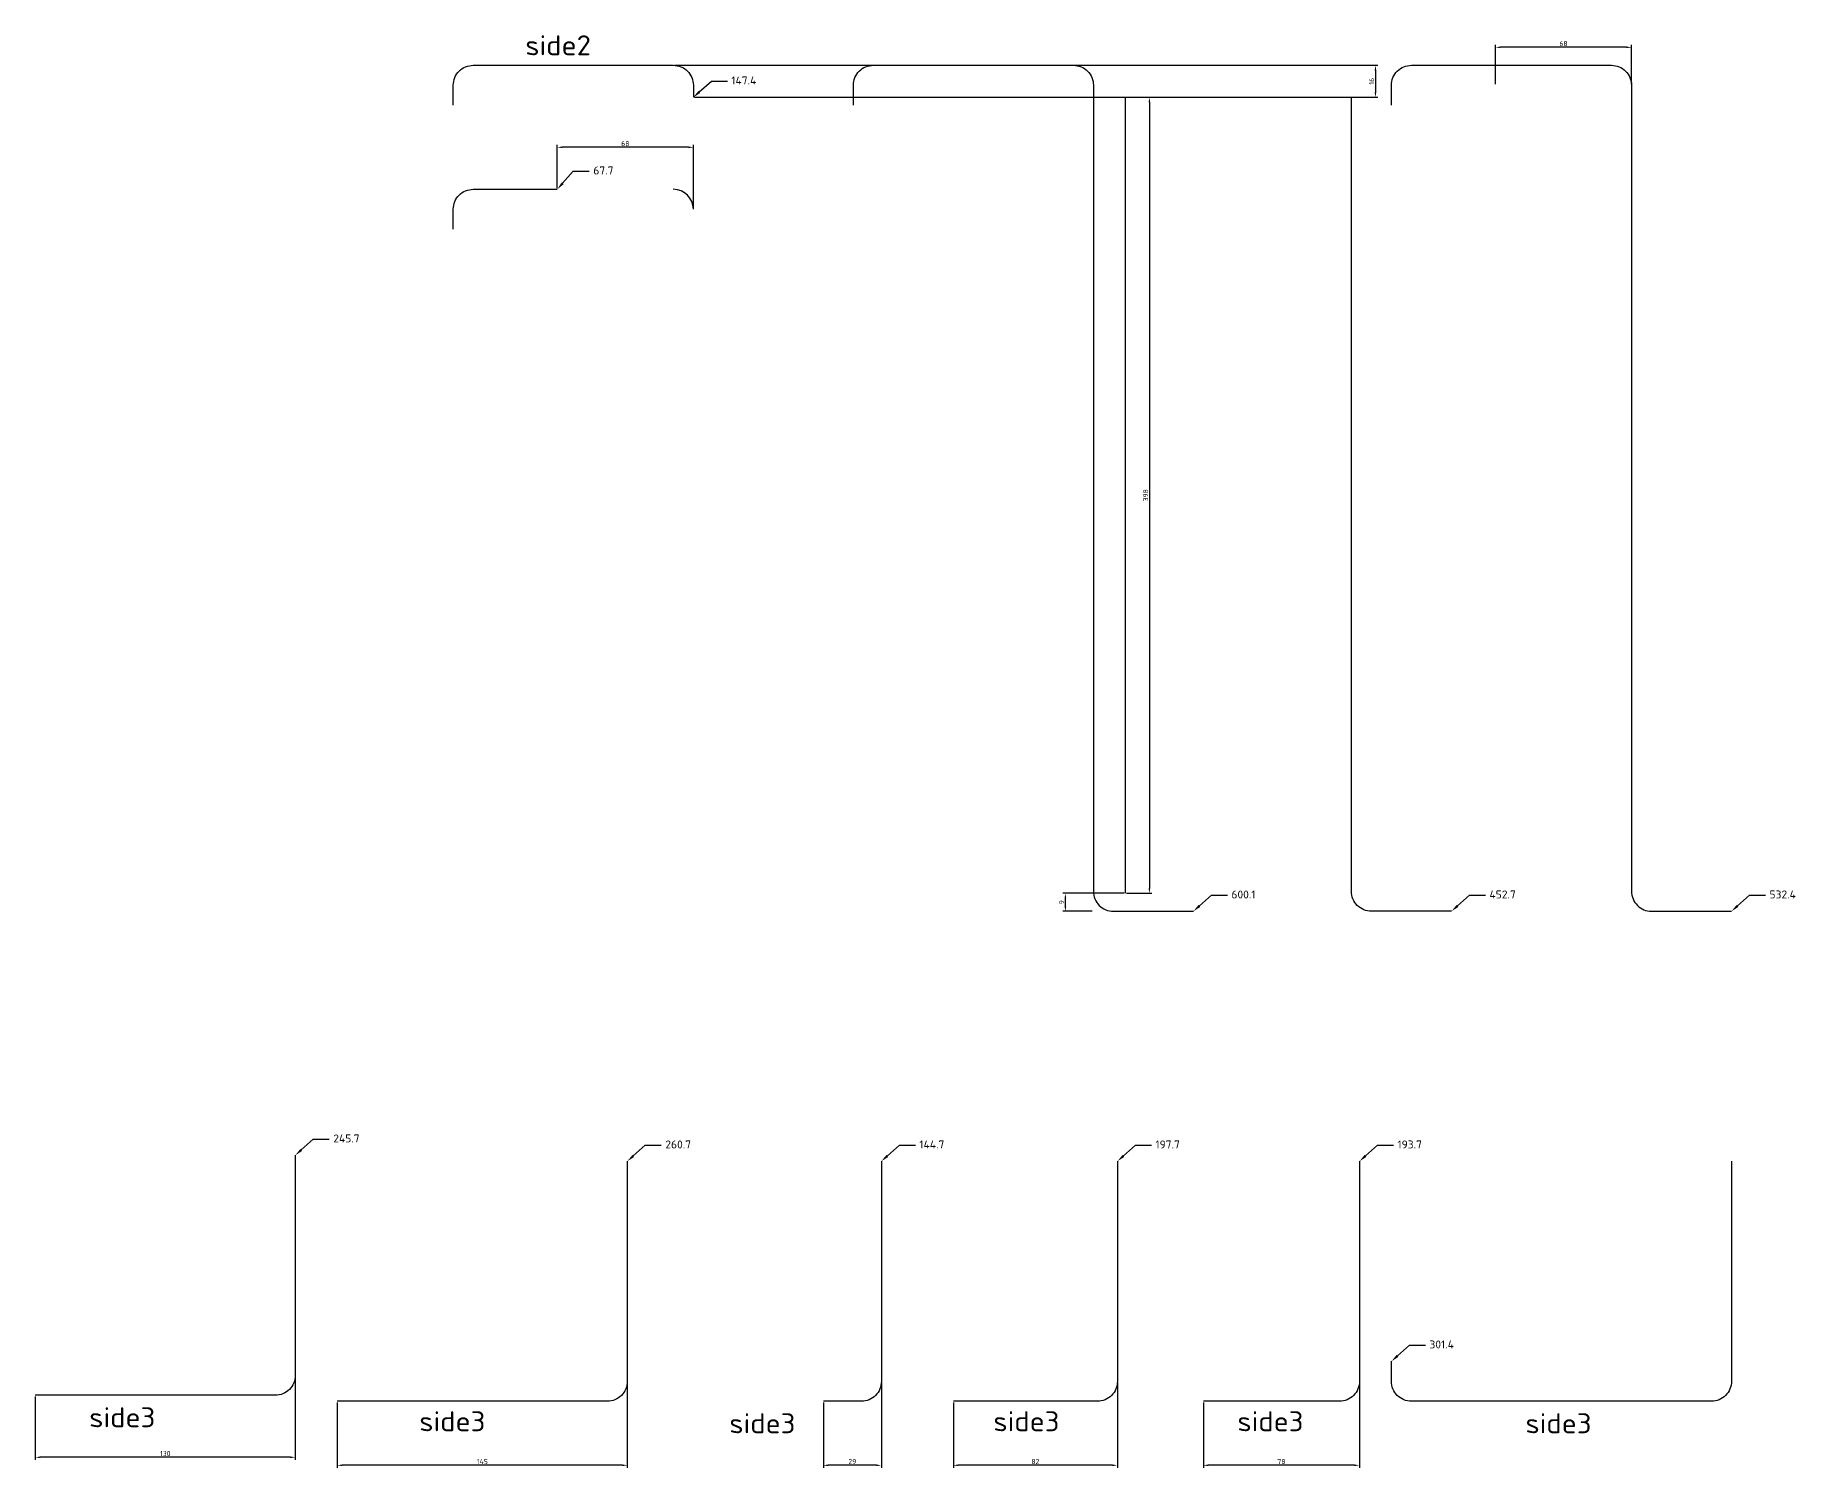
# Model space of a CAD drawing. Header units: millimetres. Extents: x -1678 to 2274, y -442 to 957.
# Drawn here: x -1678 to -797, y -278 to 438 of the extents above; entities that cross this region are included whole.
import ezdxf
from ezdxf import colors
from ezdxf.entities.mleader import LeaderData, LeaderLine
from ezdxf.math import Vec2, Vec3

# ---------------------------------------------------------------- set-up
doc = ezdxf.new("R2010")
doc.units = ezdxf.units.MM
doc.layers.add('Dimensions', color=30, linetype='Continuous')
doc.styles.get("Standard").update_dxf_attribs({"font": 'txt.shx'})
doc.dimstyles.new('ISO-25', dxfattribs={"dimtxt": 2.5, "dimasz": 2.5, "dimexe": 1.25, "dimexo": 0.625, "dimtad": 1, "dimtxsty": 'Standard', "dimcen": 2.5, "dimadec": 0, "dimazin": 0, "dimtfac": 1, "dimtmove": 0, "dimatfit": 3, "dimfxl": 1, "dimarcsym": 0})

# ---------------------------------------------------------------- blocks, each defined once
blk = doc.blocks.new('*D6')
at = {"layer": 'Defpoints', "color": 0}
for p in [(-1358.65, 423), (-1348.65, 407), (-1007.65, 407)]:
    blk.add_point(p, dxfattribs=at)
at = {"layer": 'Dimensions', "color": 0, "lineweight": -2}
for p, q in [((-1358.03, 423), (-1006.4, 423)), ((-1007.65, 420.5), (-1007.65, 409.5)), ((-1348.03, 407), (-1006.4, 407))]:
    blk.add_line(p, q, dxfattribs=at)
at = {"layer": 'Dimensions', "color": 0}
for points in [[(-1008.07, 420.5), (-1007.24, 420.5), (-1007.65, 423)], [(-1008.07, 409.5), (-1007.24, 409.5), (-1007.65, 407)]]:
    blk.add_solid(points, dxfattribs=at)
at = {"layer": 'Dimensions', "color": 0, "insert": (-1009.53, 415), "char_height": 2.5, "attachment_point": 5, "rotation": 90}
blk.add_mtext('16', dxfattribs=at)
blk = doc.blocks.new('*D7')
at = {"layer": 'Defpoints', "color": 0}
for p in [(-1162.65, 9), (-1132.65, 9), (-1148.65, 0)]:
    blk.add_point(p, dxfattribs=at)
at = {"layer": 'Dimensions', "color": 0, "lineweight": -2}
for p, q in [((-1133.28, 9), (-1163.9, 9)), ((-1149.28, 0), (-1163.9, 0)), ((-1162.65, 2.5), (-1162.65, 6.5))]:
    blk.add_line(p, q, dxfattribs=at)
at = {"layer": 'Dimensions', "color": 0}
for points in [[(-1163.07, 6.5), (-1162.24, 6.5), (-1162.65, 9)], [(-1163.07, 2.5), (-1162.24, 2.5), (-1162.65, 0)]]:
    blk.add_solid(points, dxfattribs=at)
at = {"layer": 'Dimensions', "color": 0, "insert": (-1164.53, 4.5), "char_height": 2.5, "attachment_point": 5, "rotation": 90}
blk.add_mtext('9', dxfattribs=at)
blk = doc.blocks.new('*D8')
at = {"layer": 'Defpoints', "color": 0}
for p in [(-1416.65, 382), (-1416.65, 361), (-1348.65, 351)]:
    blk.add_point(p, dxfattribs=at)
at = {"layer": 'Dimensions', "color": 0, "lineweight": -2}
for p, q in [((-1416.65, 361.62), (-1416.65, 383.25)), ((-1351.15, 382), (-1414.15, 382)), ((-1348.65, 351.62), (-1348.65, 383.25))]:
    blk.add_line(p, q, dxfattribs=at)
at = {"layer": 'Dimensions', "color": 0}
for points in [[(-1414.15, 382.42), (-1414.15, 381.58), (-1416.65, 382)], [(-1351.15, 382.42), (-1351.15, 381.58), (-1348.65, 382)]]:
    blk.add_solid(points, dxfattribs=at)
at = {"layer": 'Dimensions', "color": 0, "insert": (-1382.65, 383.88), "char_height": 2.5, "attachment_point": 5}
blk.add_mtext('68', dxfattribs=at)
blk = doc.blocks.new('*D9')
at = {"layer": 'Defpoints', "color": 0}
for p in [(-1132.65, 407), (-1132.65, 9), (-1120.65, 9)]:
    blk.add_point(p, dxfattribs=at)
at = {"layer": 'Dimensions', "color": 0, "lineweight": -2}
for p, q in [((-1132.03, 407), (-1119.4, 407)), ((-1120.65, 404.5), (-1120.65, 11.5)), ((-1132.03, 9), (-1119.4, 9))]:
    blk.add_line(p, q, dxfattribs=at)
at = {"layer": 'Dimensions', "color": 0}
for points in [[(-1121.07, 404.5), (-1120.24, 404.5), (-1120.65, 407)], [(-1121.07, 11.5), (-1120.24, 11.5), (-1120.65, 9)]]:
    blk.add_solid(points, dxfattribs=at)
at = {"layer": 'Dimensions', "color": 0, "insert": (-1122.53, 208), "char_height": 2.5, "attachment_point": 5, "rotation": 90}
blk.add_mtext('398', dxfattribs=at)
blk = doc.blocks.new('*D11')
at = {"layer": 'Defpoints', "color": 0}
for p in [(-947.65, 432), (-947.65, 413), (-879.65, 413)]:
    blk.add_point(p, dxfattribs=at)
at = {"layer": 'Dimensions', "color": 0, "lineweight": -2}
for p, q in [((-947.65, 413.62), (-947.65, 433.25)), ((-882.15, 432), (-945.15, 432)), ((-879.65, 413.62), (-879.65, 433.25))]:
    blk.add_line(p, q, dxfattribs=at)
at = {"layer": 'Dimensions', "color": 0}
for points in [[(-945.15, 432.42), (-945.15, 431.58), (-947.65, 432)], [(-882.15, 432.42), (-882.15, 431.58), (-879.65, 432)]]:
    blk.add_solid(points, dxfattribs=at)
at = {"layer": 'Dimensions', "color": 0, "insert": (-913.65, 433.88), "char_height": 2.5, "attachment_point": 5}
blk.add_mtext('68', dxfattribs=at)
blk = doc.blocks.new('*D12')
at = {"layer": 'Defpoints', "color": 0}
for p in [(-1547.65, -232), (-1677.65, -242), (-1677.65, -273)]:
    blk.add_point(p, dxfattribs=at)
at = {"layer": 'Dimensions', "color": 0, "lineweight": -2}
for p, q in [((-1547.65, -232.62), (-1547.65, -274.25)), ((-1677.65, -242.62), (-1677.65, -274.25)), ((-1550.15, -273), (-1675.15, -273))]:
    blk.add_line(p, q, dxfattribs=at)
at = {"layer": 'Dimensions', "color": 0}
for points in [[(-1675.15, -272.58), (-1675.15, -273.42), (-1677.65, -273)], [(-1550.15, -272.58), (-1550.15, -273.42), (-1547.65, -273)]]:
    blk.add_solid(points, dxfattribs=at)
at = {"layer": 'Dimensions', "color": 0, "insert": (-1612.65, -271.12), "char_height": 2.5, "attachment_point": 5}
blk.add_mtext('130', dxfattribs=at)
blk = doc.blocks.new('*D13')
at = {"layer": 'Defpoints', "color": 0}
for p in [(-1015.65, -235), (-1093.65, -245), (-1093.65, -277)]:
    blk.add_point(p, dxfattribs=at)
at = {"layer": 'Dimensions', "color": 0, "lineweight": -2}
for p, q in [((-1015.65, -235.62), (-1015.65, -278.25)), ((-1093.65, -245.62), (-1093.65, -278.25)), ((-1018.15, -277), (-1091.15, -277))]:
    blk.add_line(p, q, dxfattribs=at)
at = {"layer": 'Dimensions', "color": 0}
for points in [[(-1091.15, -276.58), (-1091.15, -277.42), (-1093.65, -277)], [(-1018.15, -276.58), (-1018.15, -277.42), (-1015.65, -277)]]:
    blk.add_solid(points, dxfattribs=at)
at = {"layer": 'Dimensions', "color": 0, "insert": (-1054.65, -275.12), "char_height": 2.5, "attachment_point": 5}
blk.add_mtext('78', dxfattribs=at)
blk = doc.blocks.new('*D14')
at = {"layer": 'Defpoints', "color": 0}
for p in [(-1136.65, -235), (-1218.65, -245), (-1218.65, -277)]:
    blk.add_point(p, dxfattribs=at)
at = {"layer": 'Dimensions', "color": 0, "lineweight": -2}
for p, q in [((-1136.65, -235.62), (-1136.65, -278.25)), ((-1218.65, -245.62), (-1218.65, -278.25)), ((-1139.15, -277), (-1216.15, -277))]:
    blk.add_line(p, q, dxfattribs=at)
at = {"layer": 'Dimensions', "color": 0}
for points in [[(-1216.15, -276.58), (-1216.15, -277.42), (-1218.65, -277)], [(-1139.15, -276.58), (-1139.15, -277.42), (-1136.65, -277)]]:
    blk.add_solid(points, dxfattribs=at)
at = {"layer": 'Dimensions', "color": 0, "insert": (-1177.65, -275.12), "char_height": 2.5, "attachment_point": 5}
blk.add_mtext('82', dxfattribs=at)
blk = doc.blocks.new('*D15')
at = {"layer": 'Defpoints', "color": 0}
for p in [(-1254.65, -235), (-1283.65, -245), (-1283.65, -277)]:
    blk.add_point(p, dxfattribs=at)
at = {"layer": 'Dimensions', "color": 0, "lineweight": -2}
for p, q in [((-1254.65, -235.62), (-1254.65, -278.25)), ((-1283.65, -245.62), (-1283.65, -278.25)), ((-1257.15, -277), (-1281.15, -277))]:
    blk.add_line(p, q, dxfattribs=at)
at = {"layer": 'Dimensions', "color": 0}
for points in [[(-1281.15, -276.58), (-1281.15, -277.42), (-1283.65, -277)], [(-1257.15, -276.58), (-1257.15, -277.42), (-1254.65, -277)]]:
    blk.add_solid(points, dxfattribs=at)
at = {"layer": 'Dimensions', "color": 0, "insert": (-1269.15, -275.12), "char_height": 2.5, "attachment_point": 5}
blk.add_mtext('29', dxfattribs=at)
blk = doc.blocks.new('*D16')
at = {"layer": 'Defpoints', "color": 0}
for p in [(-1381.65, -235), (-1526.65, -245), (-1526.65, -277)]:
    blk.add_point(p, dxfattribs=at)
at = {"layer": 'Dimensions', "color": 0, "lineweight": -2}
for p, q in [((-1381.65, -235.62), (-1381.65, -278.25)), ((-1526.65, -245.62), (-1526.65, -278.25)), ((-1384.15, -277), (-1524.15, -277))]:
    blk.add_line(p, q, dxfattribs=at)
at = {"layer": 'Dimensions', "color": 0}
for points in [[(-1524.15, -276.58), (-1524.15, -277.42), (-1526.65, -277)], [(-1384.15, -276.58), (-1384.15, -277.42), (-1381.65, -277)]]:
    blk.add_solid(points, dxfattribs=at)
at = {"layer": 'Dimensions', "color": 0, "insert": (-1454.15, -275.13), "char_height": 2.5, "attachment_point": 5}
blk.add_mtext('145', dxfattribs=at)

msp = doc.modelspace()

# ---------------------------------------------------------------- linework, layer by layer
at = {"layer": 'Dimensions'}
msp.add_line((-1132.652, 9), (-1132.652, 407), dxfattribs=at)
at = {"layer": 'Dimensions', "color": 3}
for points in [[(-1468.652, 403), (-1468.652, 413, -0.4142136), (-1458.652, 423), (-1358.652, 423, -0.4142136), (-1348.652, 413), (-1348.652, 407)], [(-1268.652, 403), (-1268.652, 413, -0.4142136), (-1258.652, 423), (-1158.652, 423, -0.4142136), (-1148.652, 413), (-1148.652, 407), (-1148.652, 10, 0.4142136), (-1138.652, 0), (-1098.652, 0)], [(-999.652, 403), (-999.652, 413, -0.4142136), (-989.652, 423), (-889.652, 423, -0.4142136), (-879.652, 413), (-879.652, 407), (-879.652, 10, 0.4142136), (-869.652, 0), (-829.652, 0)], [(-947.652, 423), (-889.652, 423, -0.4142136), (-879.652, 413), (-879.652, 10, 0.4142136), (-869.652, 0), (-829.652, 0)], [(-969.652, 0), (-1009.652, 0, -0.4142136), (-1019.652, 10), (-1019.652, 407)], [(-1468.652, 341), (-1468.652, 351, -0.4142136), (-1458.652, 361), (-1416.652, 361)], [(-1547.652, -122), (-1547.652, -232, -0.4142136), (-1557.652, -242), (-1677.652, -242)], [(-1381.652, -125), (-1381.652, -235, -0.4142136), (-1391.652, -245), (-1526.652, -245)], [(-1254.652, -125), (-1254.652, -235, -0.4142136), (-1264.652, -245), (-1283.652, -245)], [(-1136.652, -125), (-1136.652, -235, -0.4142136), (-1146.652, -245), (-1218.652, -245)], [(-1015.652, -125), (-1015.652, -235, -0.4142136), (-1025.652, -245), (-1093.652, -245)], [(-829.652, -125), (-829.652, -235, -0.4142136), (-839.652, -245), (-989.652, -245, -0.4142136), (-999.652, -235), (-999.652, -225)]]:
    msp.add_lwpolyline(points, format="xyb", dxfattribs=at)
msp.add_arc((-1358.652, 351), 10, 0, 90, dxfattribs=at)

# ---------------------------------------------------------------- texts
at = {"layer": 'Dimensions'}
for s, p in [('side2', (-1432.652, 428)), ('side3', (-1650.652, -258)), ('side3', (-1485.652, -260)), ('side3', (-1330.652, -261)), ('side3', (-1198.652, -260)), ('side3', (-1076.652, -260)), ('side3', (-932.652, -261))]:
    msp.add_text(s, height=10, dxfattribs=at).set_placement(p)

# ---------------------------------------------------------------- dimensions: what is measured, and where the dimension line sits
for base, p1, p2, picture, middle in [((-947.652, 432), (-879.652, 413), (-947.652, 413), '*D11', (-913.652, 433.875)), ((-1416.652, 382), (-1348.652, 351), (-1416.652, 361), '*D8', (-1382.652, 383.875)), ((-1677.652, -273), (-1547.652, -232), (-1677.652, -242), '*D12', (-1612.652, -271.125)), ((-1526.652, -277), (-1381.652, -235), (-1526.652, -245), '*D16', (-1454.152, -275.125)), ((-1283.652, -277), (-1254.652, -235), (-1283.652, -245), '*D15', (-1269.152, -275.125)), ((-1218.652, -277), (-1136.652, -235), (-1218.652, -245), '*D14', (-1177.652, -275.125)), ((-1093.652, -277), (-1015.652, -235), (-1093.652, -245), '*D13', (-1054.652, -275.125))]:
    dim = msp.add_linear_dim(base=base, p1=p1, p2=p2, dimstyle='ISO-25', dxfattribs=at)
    dim.commit()
    dim.dimension.update_dxf_attribs({"geometry": picture, "text_midpoint": middle})
for base, p1, p2, picture, middle in [((-1007.652, 407), (-1358.652, 423), (-1348.652, 407), '*D6', (-1009.527, 415)), ((-1120.652, 9), (-1132.652, 407), (-1132.652, 9), '*D9', (-1122.527, 208)), ((-1162.652, 9), (-1148.652, 0), (-1132.652, 9), '*D7', (-1164.527, 4.5))]:
    dim = msp.add_linear_dim(base=base, p1=p1, p2=p2, angle=90, dimstyle='ISO-25', dxfattribs=at)
    dim.commit()
    dim.dimension.update_dxf_attribs({"geometry": picture, "text_midpoint": middle})

# ---------------------------------------------------------------- leaders
ml = msp.add_multileader_mtext('Standard', dxfattribs=at)
ml.set_content('147.4', color=256)
ml.set_leader_properties()
ml.build(insert=Vec2(0, 0))
ctx = ml.context
ctx.base_point, ctx.plane_origin = Vec3(-1331.652, 415), Vec3(-1348.652, 407)
notes = []
notes.append((ctx, [(0, (1, 1, 0), (-1339.652, 415), (1, 0), 8, [(0, [(-1348.652, 407)], 0, [])])]))
ctx.mtext.insert, ctx.mtext.flow_direction = Vec3(-1329.652, 417.4), 5
ml = msp.add_multileader_mtext('Standard', dxfattribs=at)
ml.set_content('67.7', color=256)
ml.set_leader_properties()
ml.build(insert=Vec2(0, 0))
ctx = ml.context
ctx.base_point, ctx.plane_origin = Vec3(-1400.652, 370), Vec3(-1416.652, 361)
notes.append((ctx, [(0, (1, 1, 0), (-1408.652, 370), (1, 0), 8, [(0, [(-1416.652, 361)], 0, [])])]))
ctx.mtext.insert, ctx.mtext.flow_direction = Vec3(-1398.652, 372.4), 5
ml = msp.add_multileader_mtext('Standard', dxfattribs=at)
ml.set_content('600.1', color=256)
ml.set_leader_properties()
ml.build(insert=Vec2(0, 0))
ctx = ml.context
ctx.base_point, ctx.plane_origin = Vec3(-1081.652, 8), Vec3(-1098.652, 0)
notes.append((ctx, [(0, (1, 1, 0), (-1089.652, 8), (1, 0), 8, [(0, [(-1098.652, 0)], 0, [])])]))
ctx.mtext.insert, ctx.mtext.flow_direction = Vec3(-1079.652, 10.4), 5
ml = msp.add_multileader_mtext('Standard', dxfattribs=at)
ml.set_content('452.7', color=256)
ml.set_leader_properties()
ml.build(insert=Vec2(0, 0))
ctx = ml.context
ctx.base_point, ctx.plane_origin = Vec3(-952.652, 8), Vec3(-969.652, 0)
notes.append((ctx, [(0, (1, 1, 0), (-960.652, 8), (1, 0), 8, [(0, [(-969.652, 0)], 0, [])])]))
ctx.mtext.insert, ctx.mtext.flow_direction = Vec3(-950.652, 10.4), 5
ml = msp.add_multileader_mtext('Standard', dxfattribs=at)
ml.set_content('532.4', color=256)
ml.set_leader_properties()
ml.build(insert=Vec2(0, 0))
ctx = ml.context
ctx.base_point, ctx.plane_origin = Vec3(-812.652, 8), Vec3(-829.652, 0)
notes.append((ctx, [(0, (1, 1, 0), (-820.652, 8), (1, 0), 8, [(0, [(-829.652, 0)], 0, [])])]))
ctx.mtext.insert, ctx.mtext.flow_direction = Vec3(-810.652, 10.4), 5
ml = msp.add_multileader_mtext('Standard', dxfattribs=at)
ml.set_content('245.7', color=256)
ml.set_leader_properties()
ml.build(insert=Vec2(0, 0))
ctx = ml.context
ctx.base_point, ctx.plane_origin = Vec3(-1530.652, -114), Vec3(-1547.652, -122)
notes.append((ctx, [(0, (1, 1, 0), (-1538.652, -114), (1, 0), 8, [(0, [(-1547.652, -122)], 0, [])])]))
ctx.mtext.insert, ctx.mtext.flow_direction = Vec3(-1528.652, -111.6), 5
ml = msp.add_multileader_mtext('Standard', dxfattribs=at)
ml.set_content('260.7', color=256)
ml.set_leader_properties()
ml.build(insert=Vec2(0, 0))
ctx = ml.context
ctx.base_point, ctx.plane_origin = Vec3(-1364.652, -117), Vec3(-1381.652, -125)
notes.append((ctx, [(0, (1, 1, 0), (-1372.652, -117), (1, 0), 8, [(0, [(-1381.652, -125)], 0, [])])]))
ctx.mtext.insert, ctx.mtext.flow_direction = Vec3(-1362.652, -114.6), 5
ml = msp.add_multileader_mtext('Standard', dxfattribs=at)
ml.set_content('144.7', color=256)
ml.set_leader_properties()
ml.build(insert=Vec2(0, 0))
ctx = ml.context
ctx.base_point, ctx.plane_origin = Vec3(-1237.652, -117), Vec3(-1254.652, -125)
notes.append((ctx, [(0, (1, 1, 0), (-1245.652, -117), (1, 0), 8, [(0, [(-1254.652, -125)], 0, [])])]))
ctx.mtext.insert, ctx.mtext.flow_direction = Vec3(-1235.652, -114.6), 5
ml = msp.add_multileader_mtext('Standard', dxfattribs=at)
ml.set_content('197.7', color=256)
ml.set_leader_properties()
ml.build(insert=Vec2(0, 0))
ctx = ml.context
ctx.base_point, ctx.plane_origin = Vec3(-1119.652, -117), Vec3(-1136.652, -125)
notes.append((ctx, [(0, (1, 1, 0), (-1127.652, -117), (1, 0), 8, [(0, [(-1136.652, -125)], 0, [])])]))
ctx.mtext.insert, ctx.mtext.flow_direction = Vec3(-1117.652, -114.6), 5
ml = msp.add_multileader_mtext('Standard', dxfattribs=at)
ml.set_content('193.7', color=256)
ml.set_leader_properties()
ml.build(insert=Vec2(0, 0))
ctx = ml.context
ctx.base_point, ctx.plane_origin = Vec3(-998.652, -117), Vec3(-1015.652, -125)
notes.append((ctx, [(0, (1, 1, 0), (-1006.652, -117), (1, 0), 8, [(0, [(-1015.652, -125)], 0, [])])]))
ctx.mtext.insert, ctx.mtext.flow_direction = Vec3(-996.652, -114.6), 5
ml = msp.add_multileader_mtext('Standard', dxfattribs=at)
ml.set_content('301.4', color=256)
ml.set_leader_properties()
ml.build(insert=Vec2(0, 0))
ctx = ml.context
ctx.base_point, ctx.plane_origin = Vec3(-982.652, -217), Vec3(-999.652, -225)
notes.append((ctx, [(0, (1, 1, 0), (-990.652, -217), (1, 0), 8, [(0, [(-999.652, -225)], 0, [])])]))
ctx.mtext.insert, ctx.mtext.flow_direction = Vec3(-980.652, -214.6), 5
for ctx, leaders in notes:
    for number, flags, end, landing, length, lines in leaders:
        leader = LeaderData()
        leader.index, (leader.has_last_leader_line, leader.has_dogleg_vector, leader.attachment_direction) = number, flags
        leader.last_leader_point, leader.dogleg_vector, leader.dogleg_length = Vec3(end), Vec3(landing), length
        for number, points, colour, breaks in lines:
            line = LeaderLine()
            line.index, line.vertices, line.color, line.breaks = number, Vec3.list(points), colors.encode_raw_color(colour), breaks
            leader.lines.append(line)
        ctx.leaders.append(leader)

doc.saveas('drawing.dxf')
